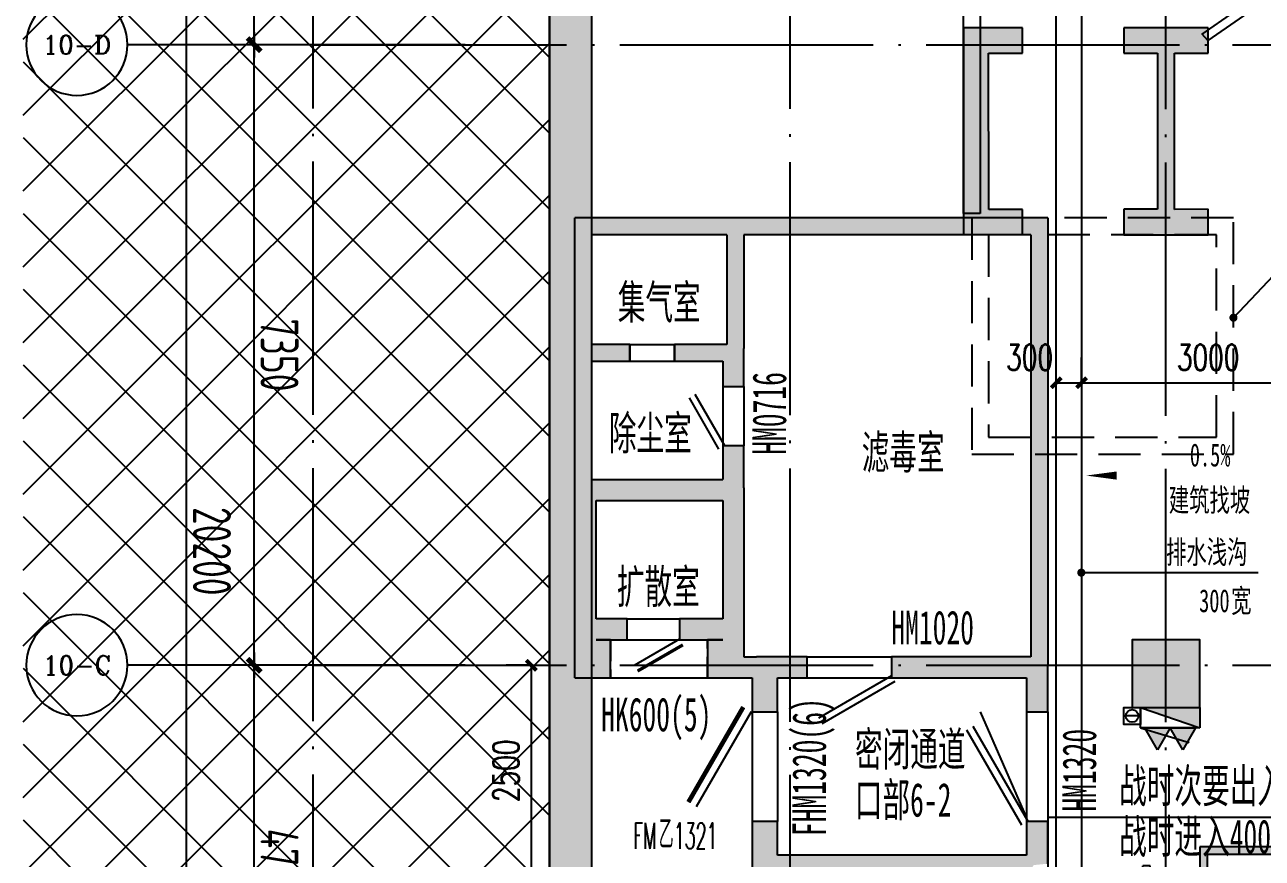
# Model space of a CAD drawing. Header units: millimetres. Extents: x 12325263 to 13848842, y -1463133 to 573208.
# Drawn here: x 12504259 to 12518918, y -1348522 to -1338651 of the extents above; entities that cross this region are included whole.
import ezdxf
from ezdxf.enums import TextEntityAlignment as Align

# ---------------------------------------------------------------- set-up
doc = ezdxf.new("R2010")
doc.units = ezdxf.units.MM
doc.header["$LTSCALE"] = 1000
for name, pattern in [('ACAD_ISO02W100', [15, 12, -3]), ('DASH', [0.35, 0.25, -0.1]), ('DASHED2', [0.375, 0.25, -0.125]), ('DOTE', [2.42, 2, -0.2, 0.02, -0.2]), ('地下室负三层平面图$0$-3F平面$0$$AUDIT_BAD_LTYPE2', [0])]:
    doc.linetypes.add(name, pattern=pattern)
for name, color, linetype in [('#s-灭火器', 20, 'Continuous'), ('A-ANNO-DIMS', 83, 'Continuous'), ('A-WALL', 5, 'Continuous'), ('A-WALL-PATT', 8, 'Continuous'), ('AXIS', 3, 'Continuous'), ('AXIS_TEXT', 7, 'Continuous'), ('DOOR_FIRE_TEXT', 7, 'Continuous'), ('DOTE', 16, 'DOTE'), ('EQUIP_消火栓', 7, 'Continuous'), ('G-合 -3F地下室墙柱$0$COLUMN', 6, 'Continuous'), ('G-合 -3F地下室墙柱$0$PUB_HATCH', 8, 'Continuous'), ('PUB_HATCH', 8, 'Continuous'), ('PUB_TEXT', 7, 'Continuous'), ('VPIPE-消防中', 3, 'Continuous'), ('人防墙', 6, 'Continuous'), ('人防门', 60, 'Continuous'), ('人防门编号', 73, 'Continuous'), ('投影线', 6, 'ACAD_ISO02W100'), ('水条件', 1, 'Continuous'), ('水沟+分水线', 133, 'Continuous'), ('酒店机动车位', 153, 'Continuous')]:
    doc.layers.add(name, color=color, linetype=linetype)
doc.layers.add('人防口部编号', color=2, linetype='Continuous', lineweight=15)
doc.layers.add('人防文字', color=3, linetype='Continuous', lineweight=15)
doc.styles.add('_TCH_AXIS', font='COMPLEX', dxfattribs={"bigfont": 'GBCBIG'})
doc.styles.add('_TCH_DIM_T3', font='SIMPLEX.shx', dxfattribs={"width": 0.705882, "bigfont": 'GBCBIG.shx'})
doc.styles.add('_TCH_WINDOW', font='SIMPLEX', dxfattribs={"width": 0.7, "height": 3.5, "bigfont": 'GBCBIG'})
doc.styles.add('COMPLEX', font='COMPLEX')
doc.styles.add('YQ_DIM', font='SUPEROS.SHX', dxfattribs={"width": 0.8, "bigfont": 'HZDX.SHX'})
doc.styles.add('宋体', font='', dxfattribs={"width": 0.65})
doc.styles.add('标注宋体', font='', dxfattribs={"width": 0.6})
doc.styles.add('黑体', font='simhei.ttf', dxfattribs={"width": 0.7})
doc.styles.get('宋体').set_extended_font_data('SimSun')
doc.styles.get('标注宋体').set_extended_font_data('NSimSun')
doc.dimstyles.new('_TCH_ARCH&&120', dxfattribs={"dimtxt": 306, "dimasz": 120, "dimexe": 300, "dimexo": 360, "dimgap": 147, "dimtad": 1, "dimdec": 0, "dimzin": 0, "dimdsep": 46, "dimtxsty": '_TCH_DIM_T3', "dimblk": 'ARCHTICK', "dimcen": 0.09, "dimclrt": 7, "dimazin": 2, "dimtfac": 1, "dimtdec": 0, "dimtix": 1, "dimtmove": 2, "dimatfit": 3, "dimfxl": 1, "dimfxlon": 1, "dimtolj": 1, "dimtzin": 0, "dimarcsym": 0})
doc.dimstyles.new('yq150', dxfattribs={"dimscale": 150, "dimtxt": 3, "dimasz": 1, "dimexe": 1.5, "dimexo": 2, "dimgap": 0.5, "dimtad": 1, "dimdec": 0, "dimdsep": 46, "dimtxsty": 'YQ_DIM', "dimblk": 'adgshgYQTICK', "dimcen": 0, "dimclrd": 256, "dimclre": 256, "dimclrt": 7, "dimadec": 1, "dimazin": 2, "dimtfac": 1, "dimtdec": 0, "dimtix": 1, "dimtmove": 2, "dimatfit": 2, "dimfxl": 1, "dimtolj": 1, "dimtzin": 0, "dimarcsym": 0})

# ---------------------------------------------------------------- blocks, each defined once
blk = doc.blocks.new('asdgafgfadagagfdhdagdgfasdfagfagasdgagasdgdfgdsfh$DorLib2D$00000192')
at = {"color": 0}
blk.add_line((-0.5, 0.125), (0.366, 0.625), dxfattribs=at)
at = {"color": 0, "const_width": 0.0417}
blk.add_lwpolyline([(-0.542, 0.197), (0.324, 0.697)], dxfattribs=at)
blk = doc.blocks.new('asdgafgfadagagfdhdagdgfasdfagfagasdgagasdgdfgdsfh$DorLib2D$00000190')
at = {"color": 0}
blk.add_line((-0.5, 0.187), (0.366, 0.687), dxfattribs=at)
at = {"color": 0, "const_width": 0.0625}
blk.add_lwpolyline([(-0.562, 0.296), (0.304, 0.796)], dxfattribs=at)
blk = doc.blocks.new('asdgafgfadagagfdhdagdgfasdfagfagasdgagasdgdfgdsfh$DorLib2D$00000180')
at = {"color": 0}
for p, q in [((-0.557, 0.242), (0.309, 0.742)), ((-0.5, 0.143), (0.366, 0.643))]:
    blk.add_line(p, q, dxfattribs=at)
blk = doc.blocks.new('asdgafgfadagagfdhdagdgfasdfagfagasdgagasdgdfgdsfh$DorLib2D$00000179')
at = {"color": 0}
for p, q in [((-0.54, 0.169), (0.326, 0.669)), ((-0.5, 0.1), (0.366, 0.6))]:
    blk.add_line(p, q, dxfattribs=at)
blk = doc.blocks.new('asdgafgfadagagfdhdagdgfasdfagfagasdgagasdgdfgdsfh$DorLib2D$00000181')
at = {"color": 0}
for p, q in [((-0.533, 0.141), (0.333, 0.641)), ((-0.5, 0.083), (0.366, 0.583))]:
    blk.add_line(p, q, dxfattribs=at)
blk = doc.blocks.new('asdgafgf20230228-rf3')
at = {"layer": 'PUB_HATCH'}
for points in [[(-32067, 17817), (-32000, 17900), (-32000, 19200), (-32200, 19400), (-32200, 17850)], [(-30284, 19267), (-30250, 19400), (-32200, 19400), (-32000, 19200), (-30400, 19200)], [(-26800, 19200), (-26600, 19400), (-30250, 19400), (-30284, 19267), (-30200, 19200)], [(-26600, 19400), (-26800, 19200), (-26800, 14200), (-26750, 14084), (-26600, 14100)], [(-30284, 19267), (-30400, 19200), (-30400, 17900), (-30350, 17817), (-30200, 17850), (-30200, 19200)], [(-32000, 17700), (-31550, 17700), (-31550, 17900), (-32000, 17900), (-32067, 17817)], [(-30400, 17900), (-31020, 17900), (-31020, 17700), (-30450, 17700), (-30350, 17817)], [(-32050, 16183), (-32000, 16300), (-32000, 17700), (-32067, 17817), (-32200, 17850), (-32200, 16200)], [(-30450, 17700), (-30450, 17400), (-30200, 17400), (-30200, 17850), (-30350, 17817)], [(-30200, 16200), (-30200, 16700), (-30450, 16700), (-30450, 16300), (-30367, 16184)], [(-32050, 16183), (-31950, 16050), (-30450, 16050), (-30367, 16184), (-30450, 16300), (-32000, 16300)], [(-32034, 14533), (-31950, 14650), (-31950, 16050), (-32050, 16183), (-32200, 16200), (-32200, 14550)], [(-30367, 16184), (-30450, 16050), (-30450, 14650), (-30367, 14534), (-30200, 14550), (-30200, 16200)], [(-32200, 13950), (-31950, 14400), (-32034, 14533), (-32200, 14550)], [(-31950, 14400), (-31580, 14400), (-31580, 14650), (-31950, 14650), (-32034, 14533)], [(-30450, 14650), (-30960, 14650), (-30960, 14400), (-30450, 14400), (-30367, 14534)], [(-30367, 14534), (-30450, 14400), (-30300, 14184), (-30200, 14200), (-30200, 14550)], [(-32200, 13950), (-31780, 13950), (-31780, 14400), (-31950, 14400)], [(-30450, 14400), (-30630, 14400), (-30630, 13950), (-30250, 13950), (-30300, 14184)], [(-30300, 14184), (-30250, 13950), (-30100, 13950), (-29983, 14034), (-30050, 14200), (-30200, 14200)], [(-29800, 13950), (-29450, 13950), (-29450, 14200), (-30050, 14200), (-29983, 14034)], [(-26800, 14200), (-28450, 14200), (-28450, 13950), (-26850, 13950), (-26750, 14084)], [(-26850, 13950), (-26850, 13550), (-26600, 13550), (-26600, 14100), (-26750, 14084)], [(-30100, 13950), (-30100, 13550), (-29800, 13550), (-29800, 13950), (-29983, 14034)], [(-29800, 11850), (-29800, 12250), (-30100, 12250), (-30100, 11600)], [(-26600, 11750), (-26600, 12250), (-26850, 12250), (-26850, 11850), (-26767, 11733)], [(-26767, 11733), (-26850, 11850), (-29800, 11850), (-30100, 11600), (-26850, 11600)]]:
    blk.add_hatch(color=256, dxfattribs=at).paths.add_polyline_path(points)
at = {"layer": '人防墙'}
for p, q in [((-32200, 17850), (-32200, 19400)), ((-30250, 19400), (-32200, 19400)), ((-26600, 19400), (-30250, 19400)), ((-26600, 19400), (-26600, 14100)), ((-32000, 17900), (-32000, 19200)), ((-30400, 19200), (-32000, 19200)), ((-30400, 19200), (-30400, 17900)), ((-30200, 19200), (-30200, 17850)), ((-26800, 19200), (-30200, 19200)), ((-26800, 19200), (-26800, 14200)), ((-31550, 17900), (-32000, 17900)), ((-31550, 17700), (-31550, 17900)), ((-30400, 17900), (-31020, 17900)), ((-31020, 17900), (-31020, 17700)), ((-32200, 16200), (-32200, 17850)), ((-30200, 17400), (-30200, 17850)), ((-32000, 17700), (-31550, 17700)), ((-32000, 16300), (-32000, 17700)), ((-31020, 17700), (-30450, 17700)), ((-30450, 17700), (-30450, 17400)), ((-30450, 17400), (-30200, 17400)), ((-30200, 16700), (-30450, 16700)), ((-30450, 16700), (-30450, 16300)), ((-30200, 16200), (-30200, 16700)), ((-32000, 16300), (-30450, 16300)), ((-32200, 14550), (-32200, 16200)), ((-30200, 16200), (-30200, 14550)), ((-31950, 16050), (-30450, 16050)), ((-31950, 14650), (-31950, 16050)), ((-30450, 16050), (-30450, 14650)), ((-32200, 13950), (-32200, 14550)), ((-31580, 14650), (-31950, 14650)), ((-31580, 14400), (-31580, 14650)), ((-30450, 14650), (-30960, 14650)), ((-30960, 14650), (-30960, 14400)), ((-30200, 14550), (-30200, 14200)), ((-31950, 14400), (-31580, 14400)), ((-31780, 14400), (-31950, 14400)), ((-31950, 14400), (-31950, 14400)), ((-31780, 13950), (-31780, 14400)), ((-30960, 14400), (-30450, 14400)), ((-30450, 14400), (-30630, 14400)), ((-30630, 14400), (-30630, 13950)), ((-30450, 14400), (-30450, 14400)), ((-30200, 14200), (-30050, 14200)), ((-29450, 14200), (-30050, 14200)), ((-29450, 13950), (-29450, 14200)), ((-26800, 14200), (-28450, 14200)), ((-28450, 14200), (-28450, 13950)), ((-26600, 13550), (-26600, 14100)), ((-32200, 13950), (-31780, 13950)), ((-30630, 13950), (-30250, 13950)), ((-30250, 13950), (-30100, 13950)), ((-30100, 13950), (-30100, 13550)), ((-29800, 13550), (-29800, 13950)), ((-29800, 13950), (-29450, 13950)), ((-28450, 13950), (-26850, 13950)), ((-26850, 13950), (-26850, 13550)), ((-30100, 13550), (-29800, 13550)), ((-26850, 13550), (-26600, 13550)), ((-29800, 12250), (-30100, 12250)), ((-30100, 12250), (-30100, 11600)), ((-29800, 11850), (-29800, 12250)), ((-26600, 12250), (-26850, 12250)), ((-26850, 12250), (-26850, 11850)), ((-26600, 11750), (-26600, 12250)), ((-26850, 11850), (-29800, 11850))]:
    blk.add_line(p, q, dxfattribs=at)
at = {"layer": '人防门', "linetype": 'DASH'}
for p, q in [((-31550, 17900), (-31550, 17700)), ((-31020, 17700), (-31020, 17900)), ((-31780, 14400), (-31780, 13950)), ((-30630, 13950), (-30630, 14400))]:
    blk.add_line(p, q, dxfattribs=at)
at = {"layer": '人防门'}
for p, q in [((-31550, 17900, 0), (-31020, 17900, 0)), ((-31550, 17700, 0), (-31020, 17700, 0)), ((-30450, 17400, 0), (-30450, 16700, 0)), ((-30200, 17400, 0), (-30200, 16700, 0)), ((-31580, 14650, 0), (-30960, 14650, 0)), ((-31780, 14400, 31), (-30630, 14400, 31)), ((-31580, 14400, 0), (-30960, 14400, 0)), ((-29450, 14200, 0), (-28450, 14200, 0)), ((-31780, 13950, 31), (-30630, 13950, 31)), ((-29450, 13950, 0), (-28450, 13950, 0)), ((-30100, 13550, 0), (-30100, 12250, 0)), ((-29800, 13550, 0), (-29800, 12250, 0)), ((-26850, 13550, 0), (-26850, 12250, 0)), ((-26600, 13550, 0), (-26600, 12250, 0))]:
    blk.add_line(p, q, dxfattribs=at)
for name, p, xscale, yscale, zscale, rotation in [('asdgafgfadagagfdhdagdgfasdfagfagasdgagasdgdfgdsfh$DorLib2D$00000180', (-30325, 17050), -700, -700, 250, 270.0003790732998), ('asdgafgfadagagfdhdagdgfasdfagfagasdgagasdgdfgdsfh$DorLib2D$00000190', (-31270, 14525), -620, -620, 250, 0.0003898875663056954), ('asdgafgfadagagfdhdagdgfasdfagfagasdgagasdgdfgdsfh$DorLib2D$00000179', (-28950, 14075), -1000, -1000, 250, 7.141452734180852e-05), ('asdgafgfadagagfdhdagdgfasdfagfagasdgagasdgdfgdsfh$DorLib2D$00000192', (-29950, 12900), 1300, -1300, 300, 269.9996591902192), ('asdgafgfadagagfdhdagdgfasdfagfagasdgagasdgdfgdsfh$DorLib2D$00000181', (-26725, 12900), -1300, -1300, 250, 269.9992765184836)]:
    blk.add_blockref(name, p, dxfattribs=dict(at, xscale=xscale, yscale=yscale, zscale=zscale, rotation=rotation))
at = {"layer": '人防口部编号', "style": '标注宋体', "width": 0.6}
blk.add_text('口部6-2', height=400, rotation=359.9999, dxfattribs=at).set_placement((-28885, 12307, 0))
at = {"layer": '人防文字', "style": '标注宋体', "width": 0.6}
for s, rotation, p in [('集气室', 0.0001, (-31693, 18202, 0)), ('除尘室', 0.0001, (-31798, 16652, 0)), ('滤毒室', 0.0001, (-28804, 16425, 0)), ('扩散室', 0.0001, (-31704, 14833, 0)), ('密闭通道', 359.9999, (-28883, 12907, 0)), ('战时次要出入口', 359.9999, (-25754, 12473, 0)), ('战时进入400人', 359.9999, (-25754, 11873, 0))]:
    blk.add_text(s, height=400, rotation=rotation, dxfattribs=at).set_placement(p)
at = {"layer": '人防门编号', "style": '标注宋体', "width": 0.6}
for s, rotation, p in [('HM0716', 90, (-29699, 16593, 0)), ('HM1020', 0, (-28453, 14348, 0)), ('HK600(5)', 360, (-31890, 13318, 0)), ('FHM1320(6)', 90, (-29227, 12077, 0)), ('HM1320', 90, (-26027, 12367, 0))]:
    blk.add_text(s, height=400, rotation=rotation, dxfattribs=at).set_placement(p)
blk = doc.blocks.new('asdfsafd')
at = {"layer": 'PUB_HATCH'}
blk.add_hatch(color=256, dxfattribs=at).paths.add_polyline_path([(-69032, 37303), (-68532, 37803), (-68532, 92192), (-69032, 92034)])
at = {"layer": 'A-WALL'}
for p, q in [((-68532, 37803), (-68532, 92192)), ((-69032, 37303), (-69032, 92034))]:
    blk.add_line(p, q, dxfattribs=at)
blk = doc.blocks.new('asdgg_AXISO')
blk.add_circle((0, 0), 0.5)
at = {"layer": 'AXIS_TEXT', "style": 'COMPLEX'}
blk.add_attdef('A', text='', height=0.56, dxfattribs=at).set_placement((-0.25, -0.28), (0.25, -0.28), align=Align.FIT)
blk = doc.blocks.new('adgshgYQTICK')
blk.add_line((-1, 0), (1, 0))
at = {"const_width": 0.4}
blk.add_lwpolyline([(0.53, 0.53), (-0.53, -0.53)], dxfattribs=at)
blk = doc.blocks.new('*D1279')
at = {"layer": 'AXIS', "lineweight": -2, "transparency": 16777216}
for p, q in [((109229, 91677), (106052, 91120)), ((109741, 71411), (106300, 91011)), ((112722, 71782), (109546, 71224))]:
    blk.add_line(p, q, dxfattribs=at)
at = {"layer": 'Defpoints', "color": 0, "transparency": 16777216}
for p in [(109524, 91729, 0), (106274, 91159), (113018, 71834, 0)]:
    blk.add_point(p, dxfattribs=at)
at = {"layer": 'AXIS', "lineweight": -2, "transparency": 16777216, "xscale": 150, "yscale": 150, "zscale": 150}
for p, rotation in [((106274, 91159), 99.9587507591557), ((109767, 71263), 279.9587507591557)]:
    blk.add_blockref('adgshgYQTICK', p, dxfattribs=dict(at, rotation=rotation))
at = {"layer": 'AXIS', "color": 7, "transparency": 16777216, "insert": (108316, 81263), "char_height": 450, "attachment_point": 5, "rotation": 279.9588, "style": 'YQ_DIM'}
blk.add_mtext('\\A1;20200', dxfattribs=at)
blk = doc.blocks.new('*D1281')
at = {"layer": 'AXIS', "lineweight": -2, "transparency": 16777216}
for p, q in [((111209, 80400), (108820, 79981)), ((109838, 75489), (109068, 79872)), ((112030, 75722), (109642, 75302))]:
    blk.add_line(p, q, dxfattribs=at)
at = {"layer": 'Defpoints', "color": 0, "transparency": 16777216}
for p in [(111504, 80452, 0), (109042, 80019), (112326, 75773, 0)]:
    blk.add_point(p, dxfattribs=at)
at = {"layer": 'AXIS', "lineweight": -2, "transparency": 16777216, "xscale": 150, "yscale": 150, "zscale": 150}
for p, rotation in [((109042, 80019), 99.95875076017163), ((109864, 75341), 279.9587507601717)]:
    blk.add_blockref('adgshgYQTICK', p, dxfattribs=dict(at, rotation=rotation))
at = {"layer": 'AXIS', "color": 7, "transparency": 16777216, "insert": (109748, 77732), "char_height": 450, "attachment_point": 5, "rotation": 279.9588, "style": 'YQ_DIM'}
blk.add_mtext('\\A1;4750', dxfattribs=at)
blk = doc.blocks.new('*D1282')
at = {"layer": 'AXIS', "lineweight": -2, "transparency": 16777216}
for p, q in [((109938, 87639), (107549, 87220)), ((109016, 80167), (107797, 87111)), ((111209, 80400), (108820, 79981))]:
    blk.add_line(p, q, dxfattribs=at)
at = {"layer": 'Defpoints', "color": 0, "transparency": 16777216}
for p in [(110233, 87691, 0), (107771, 87259), (111504, 80452, 0)]:
    blk.add_point(p, dxfattribs=at)
at = {"layer": 'AXIS', "lineweight": -2, "transparency": 16777216, "xscale": 150, "yscale": 150, "zscale": 150}
for p, rotation in [((107771, 87259), 99.95875075981873), ((109042, 80019), 279.9587507598187)]:
    blk.add_blockref('adgshgYQTICK', p, dxfattribs=dict(at, rotation=rotation))
at = {"layer": 'AXIS', "color": 7, "transparency": 16777216, "insert": (108702, 83691), "char_height": 450, "attachment_point": 5, "rotation": 279.9588, "style": 'YQ_DIM'}
blk.add_mtext('\\A1;7350', dxfattribs=at)
blk = doc.blocks.new('*D1283')
at = {"layer": 'AXIS', "lineweight": -2, "transparency": 16777216}
for p, q in [((109229, 91677), (106840, 91258)), ((107745, 87406), (107088, 91149)), ((109938, 87639), (107549, 87220))]:
    blk.add_line(p, q, dxfattribs=at)
at = {"layer": 'Defpoints', "color": 0, "transparency": 16777216}
for p in [(109524, 91729, 0), (107062, 91297), (110233, 87691, 0)]:
    blk.add_point(p, dxfattribs=at)
at = {"layer": 'AXIS', "lineweight": -2, "transparency": 16777216, "xscale": 150, "yscale": 150, "zscale": 150}
for p, rotation in [((107062, 91297), 99.95875075903322), ((107771, 87259), 279.9587507590332)]:
    blk.add_blockref('adgshgYQTICK', p, dxfattribs=dict(at, rotation=rotation))
at = {"layer": 'AXIS', "color": 7, "transparency": 16777216, "insert": (107712, 89330), "char_height": 450, "attachment_point": 5, "rotation": 279.9588, "style": 'YQ_DIM'}
blk.add_mtext('\\A1;4100', dxfattribs=at)
blk = doc.blocks.new('asdfsfsdf')
at = {"color": 253, "linetype": '地下室负三层平面图$0$-3F平面$0$$AUDIT_BAD_LTYPE2', "transparency": 33554559, "extrusion": (0.000447791, 3.52996e-16, 1)}
for p, q in [((-500, -141, 0), (-725, -212, 0)), ((-169, -110, 0), (-500, -141, 0)), ((169, -110, 0), (-169, -110, 0)), ((169, -110, 0), (500, -141, 0)), ((500, -141, 0), (725, -212, 0)), ((-725, -212, 0), (-825, -329, 0)), ((-350, -259, 0), (-575, -1318, 0)), ((350, -259, 0), (575, -1318, 0)), ((725, -212, 0), (825, -329, 0)), ((-825, -329, 0), (-875, -447, 0)), ((825, -329, 0), (875, -447, 0)), ((-675, -1459, 0), (-750, -1553, 0)), ((-575, -1412, 0), (-675, -1459, 0)), ((-275, -1365, 0), (-575, -1412, 0)), ((0, -1341), (-275, -1365, 0)), ((0, -1341), (275, -1365, 0)), ((275, -1365, 0), (575, -1412, 0)), ((575, -1412, 0), (675, -1459, 0)), ((675, -1459, 0), (750, -1553, 0)), ((-750, -1553, 0), (-525, -1953, 0)), ((750, -1553, 0), (525, -1953, 0)), ((-775, -2518, 0), (-775, -1671, 0)), ((-775, -1671, 0), (-575, -2024, 0)), ((775, -1671, 0), (575, -2024, 0)), ((775, -2518, 0), (775, -1671, 0)), ((-425, -1906, 0), (-275, -1882, 0)), ((-275, -1882, 0), (0, -1859)), ((275, -1882, 0), (0, -1859)), ((425, -1906, 0), (275, -1882, 0)), ((-575, -2024, 0), (-575, -2612, 0)), ((-525, -1953, 0), (-425, -1906, 0)), ((525, -1953, 0), (425, -1906, 0)), ((575, -2024, 0), (575, -2612, 0)), ((-575, -2612, 0), (-775, -2518, 0)), ((-775, -2612, 0), (-575, -2682, 0)), ((-750, -3388, 0), (-775, -2612, 0)), ((575, -2612, 0), (775, -2518, 0)), ((775, -2612, 0), (575, -2682, 0)), ((750, -3388, 0), (775, -2612, 0)), ((-575, -2682, 0), (-575, -3129, 0)), ((575, -2682, 0), (575, -3129, 0)), ((-575, -3129, 0), (-600, -3247, 0)), ((575, -3129, 0), (600, -3247, 0)), ((-600, -3247, 0), (-725, -3412, 0)), ((600, -3247, 0), (725, -3412, 0)), ((-725, -3412, 0), (-750, -3388, 0)), ((-625, -3506, 0), (-675, -3600, 0)), ((-600, -3482, 0), (-625, -3506, 0)), ((-575, -3482, 0), (-600, -3482, 0)), ((-550, -3506, 0), (-575, -3482, 0)), ((-500, -3529, 0), (-550, -3506, 0)), ((500, -3529, 0), (550, -3506, 0)), ((550, -3506, 0), (575, -3482, 0)), ((575, -3482, 0), (600, -3482, 0)), ((600, -3482, 0), (625, -3506, 0)), ((625, -3506, 0), (675, -3600, 0)), ((725, -3412, 0), (750, -3388, 0)), ((-675, -3600, 0), (-675, -3741, 0)), ((-275, -3553, 0), (-500, -3529, 0)), ((0, -3553), (-275, -3553, 0)), ((0, -3553), (275, -3553, 0)), ((275, -3553, 0), (500, -3529, 0)), ((675, -3600, 0), (675, -3741, 0)), ((-675, -3741, 0), (-625, -3882, 0)), ((675, -3741, 0), (625, -3882, 0)), ((-625, -3882, 0), (-550, -3953, 0)), ((-550, -3953, 0), (-200, -4024, 0)), ((550, -3953, 0), (200, -4024, 0)), ((625, -3882, 0), (550, -3953, 0)), ((-200, -4024, 0), (0, -4024)), ((200, -4024, 0), (0, -4024)), ((-875, -4353, 0), (-800, -4541, 0)), ((875, -4353, 0), (800, -4541, 0)), ((-800, -4541, 0), (-750, -4612, 0)), ((800, -4541, 0), (750, -4612, 0)), ((-750, -4612, 0), (-641, -4680, 0)), ((641, -4680, 0), (-641, -4680, 0)), ((750, -4612, 0), (641, -4680, 0))]:
    blk.add_line(p, q, dxfattribs=at)
for points in [[(-475, -24), (-150, 0), (150, 0), (475, -24), (725, -94), (800, -141), (875, -259), (900, -824), (900, -4000), (875, -4353), (825, -4635), (750, -4729), (675, -4776), (500, -4800), (-500, -4800), (-675, -4776), (-750, -4729), (-825, -4635), (-875, -4353), (-900, -4000), (-900, -824), (-875, -259), (-800, -141), (-725, -94)], [(-982, -1513), (-1500, -2253), (-1425, -2321), (-900, -1571)]]:
    blk.add_lwpolyline(points, close=True, dxfattribs=at)
at = {"color": 253, "linetype": '地下室负三层平面图$0$-3F平面$0$$AUDIT_BAD_LTYPE2', "transparency": 33554559, "extrusion": (0.000447791, 3.52996e-16, 1), "elevation": 0}
for points in [[(982, -1513), (1500, -2253), (1425, -2321), (900, -1571)], [(-900, -2571), (-982, -2513), (-1500, -3253), (-1425, -3321)], [(982, -2513), (1500, -3253), (1425, -3321), (900, -2571)]]:
    blk.add_lwpolyline(points, close=True, dxfattribs=at)
blk = doc.blocks.new('车位')
h = blk.add_hatch()
h.set_pattern_fill('ANSI31', color=256, scale=1000)
h.set_pattern_definition([(45, (-2400, -5300), (-1122.53, 1122.53), [])])
h.paths.add_polyline_path([(1880, -3855), (1880, -3695), (1720, -3695), (1560, -3695), (1560, -3855, 0.989863)])
for p, q in [((400, -1100), (400, -1100)), ((860, -1060), (440, -1060)), ((860, -1140), (440, -1140)), ((1500, -1100), (1500, -1100)), ((1960, -1060), (1540, -1060)), ((1960, -1140), (1540, -1140)), ((2000, -1100), (2000, -1100)), ((1880, -3695), (1720, -3695)), ((1880, -3855), (1880, -3695))]:
    blk.add_line(p, q)
for points in [[(2400, -5300), (0, -5300), (0, 0), (2400, 0)], [(290, -2469), (2110, -2469), (2110, -4269), (290, -4269)]]:
    blk.add_lwpolyline(points, close=True)
at = {"const_width": 40}
blk.add_lwpolyline([(520, -3813), (520, -3590, -1), (820, -3590), (820, -4011, 1), (1120, -4011), (1120, -3590, -1), (1420, -3590), (1420, -4011, 1), (1720, -4011), (1720, -3963)], format="xyb", dxfattribs=at)
at = {"const_width": 30}
for points in [[(1640, -3695), (1640, -3534)], [(1720, -3695), (1720, -3600)], [(1800, -3695), (1800, -3534)]]:
    blk.add_lwpolyline(points, dxfattribs=at)
blk.add_lwpolyline([(1880, -3851, -1), (1560, -3855), (1560, -3695), (1720, -3695)], format="xyb")
for centre, start, end in [((440, -1100), 90, 180), ((440, -1100), 180, 270), ((860, -1100), 0, 90), ((860, -1100), 270, 0), ((1540, -1100), 90, 180), ((1540, -1100), 180, 270), ((1960, -1100), 0, 90), ((1960, -1100), 0, 90), ((1960, -1100), 270, 0), ((1960, -1100), 270, 0)]:
    blk.add_arc(centre, 40, start, end)
at = {"xscale": -1, "rotation": 180}
blk.add_blockref('asdfsfsdf', (1200, -5050), dxfattribs=at)
at = {"insert": (662, -2615), "char_height": 350, "attachment_point": 1, "rotation": 360, "style": '黑体'}
blk.add_mtext_dynamic_manual_height_columns('充电位', width=1328.11, gutter_width=1750, heights=[0], dxfattribs=at)
blk = doc.blocks.new('管位')
at = {"layer": '水条件'}
blk.add_line((12573126, 675360), (12573126, 675160), dxfattribs=at)
blk.add_lwpolyline([(12573026, 675360), (12573226, 675360), (12573226, 675160), (12573026, 675160)], close=True, dxfattribs=at)
blk = doc.blocks.new('灭火器')
at = {"layer": '#s-灭火器', "ltscale": 1000}
for points in [[(292444, 59707), (292144, 59707), (292294, 59447)], [(292744, 59707), (292444, 59707), (292594, 59447)]]:
    blk.add_hatch(color=256, dxfattribs=at).paths.add_polyline_path(points)
for points in [[(292294, 59447), (292444, 59707), (292144, 59707)], [(292594, 59447), (292744, 59707), (292444, 59707)]]:
    blk.add_lwpolyline(points, close=True, dxfattribs=at)
blk = doc.blocks.new('$TWTSYS$00000508')
for p, q in [((-0.5, 0.5), (0.324, 1.224)), ((-0.5, 0.5), (-0.5, -0.5)), ((-0.5, -0.5), (0.5, 0.5)), ((0.5, 0.5), (-0.5, 0.5)), ((0.5, -0.5), (0.5, 0.5)), ((-0.5, -0.5), (0.5, -0.5))]:
    blk.add_line(p, q)
blk.add_solid([(0.5, -0.5), (0.5, 0.5), (-0.5, -0.5)])
blk = doc.blocks.new('消火栓')
at = {"layer": '#s-灭火器', "rotation": 180.0000000000001}
blk.add_blockref('灭火器', (12864422, 734932), dxfattribs=at)
at = {"layer": 'EQUIP_消火栓', "xscale": 700, "yscale": 240, "zscale": 700}
blk.add_blockref('$TWTSYS$00000508', (12571978, 675105), dxfattribs=at)
blk = doc.blocks.new('asdfsadfasdfsa')
at = {"layer": 'VPIPE-消防中'}
blk.add_circle((-40820, 8600), 75, dxfattribs=at)
at = {"xscale": -1, "rotation": 180}
blk.add_blockref('消火栓', (-12612348, 683685), dxfattribs=at)
at = {"layer": '水条件', "rotation": 270}
blk.add_blockref('管位', (-716080, 12581726), dxfattribs=at)
blk = doc.blocks.new('A$C7FE34CB8')
at = {"extrusion": (-4.72622e-20, 1.23312e-09, 1)}
h = blk.add_hatch(color=256, dxfattribs=at)
h.paths.add_polyline_path([(1550, 3600), (3350, 3600), (3350, 1800), (1550, 1800)])
h.paths.add_polyline_path([(1640, 3510), (1640, 1890), (3260, 1890), (3260, 3510)], flags=16)
edge = h.paths.add_edge_path(flags=0)
edge.add_line((2826, 3302), (2820, 3267))
edge.add_ellipse((2718, 3302), major_axis=(103, 34), ratio=1, start_angle=161.6729, end_angle=322.7725, ccw=False)
edge.add_ellipse((2718, 3302), major_axis=(76.4, 76.4), ratio=1, start_angle=-45, end_angle=135, ccw=False)
edge = h.paths.add_edge_path(flags=0)
edge.add_line((2871, 3037), (2856, 2955))
edge.add_ellipse((2547, 2608), major_axis=(393, 248), ratio=1, start_angle=175.1548, end_angle=375.9813, ccw=False)
edge.add_line((2134, 2394), (2095, 2317))
edge.add_ellipse((2547, 2608), major_axis=(153, 515), ratio=1, start_angle=139.3756, end_angle=339.5037)
h = blk.add_hatch(color=256, dxfattribs=at)
edge = h.paths.add_edge_path()
edge.add_line((2145, 2736), (2660, 2736))
edge.add_line((2660, 2736), (2679, 2844))
edge.add_line((2679, 2844), (2360, 2844))
edge.add_line((2360, 2844), (2360, 2916))
edge.add_line((2360, 2916), (2691, 2916))
edge.add_line((2691, 2916), (2734, 3195))
edge.add_ellipse((2718, 3302), major_axis=(76.4, -76.4), ratio=1, start_angle=323.2865, end_angle=386.0996)
edge.add_line((2820, 3267), (2720, 2664))
edge.add_line((2720, 2664), (2189, 2664))
edge.add_line((2189, 2664), (1944, 2219))
edge.add_line((1944, 2219), (1776, 2304))
edge.add_line((1776, 2304), (1809, 2368))
edge.add_line((1809, 2368), (1912, 2316))
edge.add_line((1912, 2316), (2145, 2736))
for p, q in [((3700, 5400), (0, 5400)), ((0, 5400), (0, 0)), ((111, 5310), (336, 5310)), ((111, 5310), (111, 5028)), ((782, 5310), (111, 4596)), ((336, 5310), (111, 5028)), ((1110, 5287), (111, 4164)), ((782, 5310), (1110, 5310)), ((1110, 5310), (1110, 5287)), ((1200, 5400), (1200, 0)), ((3700, 5400), (3700, 0)), ((1110, 4855), (111, 3731)), ((1110, 4855), (1110, 4423)), ((111, 4596), (111, 4164)), ((1110, 4423), (111, 3299)), ((1775, 4275), (2315, 4275)), ((1775, 4185), (1775, 4275)), ((2315, 4185), (2315, 4275)), ((2585, 4185), (2585, 4275)), ((2585, 4275), (3125, 4275)), ((3125, 4185), (3125, 4275)), ((1775, 4185), (2315, 4185)), ((2585, 4185), (3125, 4185)), ((1110, 3991), (111, 2867)), ((1110, 3991), (1110, 3559)), ((111, 3731), (111, 3299)), ((1110, 3559), (111, 2435)), ((2720, 2664), (2827, 3307)), ((1110, 3126), (111, 2003)), ((1110, 3126), (1110, 2694)), ((2691, 2916), (2734, 3195)), ((2856, 2955), (2871, 3037)), ((111, 2867), (111, 2435)), ((2360, 2916), (2691, 2916)), ((2360, 2916), (2360, 2844)), ((2360, 2844), (2679, 2844)), ((2660, 2736), (2679, 2844)), ((1110, 2694), (111, 1570)), ((2145, 2736), (1912, 2316)), ((2189, 2664), (1944, 2219)), ((2145, 2736), (2660, 2736)), ((2189, 2664), (2720, 2664)), ((1809, 2368), (1776, 2304)), ((1912, 2316), (1809, 2368)), ((2134, 2394), (2095, 2317)), ((1110, 2262), (111, 1138)), ((1110, 2262), (1110, 1830)), ((1944, 2219), (1776, 2304)), ((111, 2003), (111, 1570)), ((1110, 1830), (111, 706)), ((1110, 1398), (111, 274)), ((1110, 1398), (1110, 965)), ((111, 1138), (111, 706)), ((1110, 965), (310, 90)), ((1110, 533), (655, 90)), ((1110, 533), (1110, 90)), ((111, 274), (111, 90)), ((111, 90), (310, 90)), ((655, 90), (1110, 90)), ((1110, 101), (1101, 90)), ((3700, 0), (0, 0))]:
    blk.add_line(p, q)
for points in [[(3350, 3600), (1550, 3600), (1550, 1800), (3350, 1800)], [(3260, 3510), (1640, 3510), (1640, 1890), (3260, 1890)]]:
    blk.add_lwpolyline(points, close=True)
blk.add_circle((2718, 3302), 108)
for radius, start, end in [(537, 212.7786, 52.9067), (465, 207.4279, 48.2544)]:
    blk.add_arc((2547, 2608), radius, start, end)
blk = doc.blocks.new('_FZH')
blk.add_lwpolyline([(-0.5, -0.5), (0.5, -0.5), (0.5, 0.5), (-0.5, 0.5)], close=True)
at = {"layer": 'PUB_HATCH'}
blk.add_solid([(-0.5, -0.5), (0.5, -0.5), (-0.5, 0.5), (0.5, 0.5)], dxfattribs=at)
blk = doc.blocks.new('asdggG-合 -3F地下室墙柱')
at = {"layer": 'G-合 -3F地下室墙柱$0$PUB_HATCH'}
for points in [[(711560915, 2542227774), (711560967, 2542227479), (711561361, 2542227548), (711561681, 2542225726), (711561287, 2542225657), (711561339, 2542225361), (711562324, 2542225534), (711562272, 2542225830), (711561878, 2542225760), (711561558, 2542227583), (711561952, 2542227652), (711561900, 2542227947)], [(711559044, 2542227446), (711559468, 2542225033), (711560157, 2542225154), (711560105, 2542225449), (711559711, 2542225380), (711559391, 2542227202), (711559785, 2542227271), (711559733, 2542227567)]]:
    blk.add_hatch(color=256, dxfattribs=at).paths.add_polyline_path(points)
at = {"layer": 'G-合 -3F地下室墙柱$0$COLUMN', "color": 2}
for p, q in [((711561900, 2542227947), (711560915, 2542227774)), ((711561952, 2542227652), (711561900, 2542227947)), ((711560915, 2542227774), (711560967, 2542227479)), ((711561558, 2542227583), (711561952, 2542227652)), ((711559733, 2542227567), (711559044, 2542227446)), ((711559785, 2542227271), (711559733, 2542227567)), ((711560967, 2542227479), (711561361, 2542227548)), ((711561361, 2542227548), (711561681, 2542225726)), ((711561878, 2542225760), (711561558, 2542227583)), ((711559044, 2542227446), (711559468, 2542225033)), ((711559391, 2542227202), (711559785, 2542227271)), ((711559711, 2542225380), (711559391, 2542227202)), ((711562272, 2542225830), (711561878, 2542225760)), ((711562324, 2542225534), (711562272, 2542225830)), ((711561681, 2542225726), (711561287, 2542225657)), ((711561287, 2542225657), (711561339, 2542225361)), ((711560105, 2542225449), (711559711, 2542225380)), ((711560157, 2542225154), (711560105, 2542225449)), ((711561339, 2542225361), (711562324, 2542225534)), ((711559468, 2542225033), (711560157, 2542225154))]:
    blk.add_line(p, q, dxfattribs=at)
at = {"layer": 'G-合 -3F地下室墙柱$0$COLUMN', "color": 2, "xscale": 799.999999747812, "yscale": 799.9999995891669, "zscale": 799.9999995891669, "rotation": 9.958774290714244}
blk.add_blockref('_FZH', (711562731, 2542220326), dxfattribs=at)
blk = doc.blocks.new('_ArchTick')
at = {"color": 0, "linetype": 'ByBlock', "const_width": 0.4}
blk.add_lwpolyline([(-0.5, -0.5), (0.5, 0.5)], dxfattribs=at)
blk = doc.blocks.new('*D3347')
at = {"layer": 'A-ANNO-DIMS', "color": 0, "lineweight": -2, "transparency": 16777216}
for p, q in [((12516477, -1342891), (12516477, -1342590)), ((12516777, -1342891), (12516777, -1342590)), ((12516477, -1342890), (12516777, -1342890))]:
    blk.add_line(p, q, dxfattribs=at)
at = {"layer": 'Defpoints', "color": 0, "transparency": 16777216}
for p in [(12516777, -1342890), (12516477, -1343537), (12516777, -1343537)]:
    blk.add_point(p, dxfattribs=at)
at = {"layer": 'A-ANNO-DIMS', "color": 0, "lineweight": -2, "transparency": 16777216, "xscale": 120, "yscale": 120, "zscale": 120, "rotation": 180}
blk.add_blockref('_ArchTick', (12516477, -1342890), dxfattribs=at)
at = {"layer": 'A-ANNO-DIMS', "color": 0, "lineweight": -2, "transparency": 16777216, "xscale": 120, "yscale": 120, "zscale": 120}
blk.add_blockref('_ArchTick', (12516777, -1342890), dxfattribs=at)
at = {"layer": 'A-ANNO-DIMS', "color": 7, "transparency": 16777216, "insert": (12516162, -1342590), "char_height": 306, "attachment_point": 5, "style": '_TCH_DIM_T3'}
blk.add_mtext('\\A1;300', dxfattribs=at)
blk = doc.blocks.new('*D3348')
at = {"layer": 'A-ANNO-DIMS', "color": 0, "lineweight": -2, "transparency": 16777216}
for p, q in [((12516777, -1342891), (12516777, -1342590)), ((12519777, -1342891), (12519777, -1342590)), ((12516777, -1342890), (12519777, -1342890))]:
    blk.add_line(p, q, dxfattribs=at)
at = {"layer": 'Defpoints', "color": 0, "transparency": 16777216}
for p in [(12519777, -1342890), (12516777, -1343537), (12519777, -1343537)]:
    blk.add_point(p, dxfattribs=at)
at = {"layer": 'A-ANNO-DIMS', "color": 0, "lineweight": -2, "transparency": 16777216, "xscale": 120, "yscale": 120, "zscale": 120, "rotation": 180}
blk.add_blockref('_ArchTick', (12516777, -1342890), dxfattribs=at)
at = {"layer": 'A-ANNO-DIMS', "color": 0, "lineweight": -2, "transparency": 16777216, "xscale": 120, "yscale": 120, "zscale": 120}
blk.add_blockref('_ArchTick', (12519777, -1342890), dxfattribs=at)
at = {"layer": 'A-ANNO-DIMS', "color": 7, "transparency": 16777216, "insert": (12518277, -1342590), "char_height": 306, "attachment_point": 5, "style": '_TCH_DIM_T3'}
blk.add_mtext('\\A1;3000', dxfattribs=at)
blk = doc.blocks.new('*D3382')
at = {"layer": 'A-ANNO-DIMS', "color": 0, "lineweight": -2, "transparency": 16777216}
for p, q in [((12510261, -1346237), (12509960, -1346237)), ((12510260, -1348737), (12510260, -1346237)), ((12510261, -1348737), (12509960, -1348737))]:
    blk.add_line(p, q, dxfattribs=at)
at = {"layer": 'Defpoints', "color": 0, "transparency": 16777216}
for p in [(12510260, -1346237), (12510977, -1346237), (12510977, -1348737)]:
    blk.add_point(p, dxfattribs=at)
at = {"layer": 'A-ANNO-DIMS', "color": 0, "lineweight": -2, "transparency": 16777216, "xscale": 120, "yscale": 120, "zscale": 120}
for p, rotation in [((12510260, -1346237), 90), ((12510260, -1348737), 270)]:
    blk.add_blockref('_ArchTick', p, dxfattribs=dict(at, rotation=rotation))
at = {"layer": 'A-ANNO-DIMS', "color": 7, "transparency": 16777216, "insert": (12509960, -1347487), "char_height": 306, "attachment_point": 5, "rotation": 90, "style": '_TCH_DIM_T3'}
blk.add_mtext('\\A1;2500', dxfattribs=at)
blk = doc.blocks.new('A$C29311F2C')
at = {"layer": 'AXIS'}
for p, q in [((110233.3, 87691.1), (106293.6, 86999.3, 0)), ((111504.4, 80451.8), (107564.7, 79760.1, 0))]:
    blk.add_line(p, q, dxfattribs=at)
at = {"layer": 'DOTE', "linetype": 'DOTE', "ltscale": 1.5}
for p, q in [((122307.8, 66921.8, 0), (115116.6, 107877.4, 0)), ((117924, 66156.9, 0), (110733.6, 107107.8, 0)), ((112358.1, 65185.6, 0), (105168.8, 106130.7, 0)), ((108461.1, 87379.9, 0), (148055.4, 94332.1)), ((109732.2, 80140.6, 0), (149326.5, 87092.8))]:
    blk.add_line(p, q, dxfattribs=at)
at = {"layer": 'AXIS'}
ref = blk.add_blockref('asdgg_AXISO', (105702.6, 86895.6, 0), dxfattribs=dict(at, xscale=-1200.000000000001, yscale=1200.000000000001, zscale=1200, rotation=9.958750758828014))
ref.add_attrib('A', '10-D', dxfattribs={"layer": 'AXIS_TEXT', "height": 218.38, "rotation": 9.95875, "style": '_TCH_AXIS'}).set_placement((105322.1, 86717.9, 0), (106121, 86858.1, 0), align=Align.FIT)
ref = blk.add_blockref('asdgg_AXISO', (106973.7, 79656.3, 0), dxfattribs=dict(at, xscale=-1200.000000000001, yscale=1200.000000000001, zscale=1200, rotation=9.958750758828014))
ref.add_attrib('A', '10-C', dxfattribs={"layer": 'AXIS_TEXT', "height": 223.72, "rotation": 9.95875, "style": '_TCH_AXIS'}).set_placement((106594.3, 79476.1, 0), (107391.8, 79616.1, 0), align=Align.FIT)
for p1, p2, distance, picture, middle in [((113017.6, 71833.7), (109524.3, 91729.3, 0), 3300, '*D1279', (108316.2, 81262.7, 0)), ((110233.3, 87691.1), (109524.3, 91729.3, 0), 2500, '*D1283', (107711.9, 89329.7, 0)), ((111504.4, 80451.8), (110233.3, 87691.1), 2500, '*D1282', (108702, 83691, 0)), ((112325.9, 75773.4), (111504.4, 80451.8), 2500, '*D1281', (109748.3, 77732.1, 0))]:
    dim = blk.add_aligned_dim(p1=p1, p2=p2, distance=distance, dimstyle='yq150', dxfattribs=at)
    dim.commit()
    dim.dimension.update_dxf_attribs({"geometry": picture, "text_midpoint": middle})

msp = doc.modelspace()

# ---------------------------------------------------------------- hatches: boundary and pattern name
at = {"layer": 'A-WALL-PATT'}
h = msp.add_hatch(dxfattribs=at)
h.set_pattern_fill('ANSI37', color=252, scale=400)
h.set_pattern_definition([(45, (0, 0), (-449.012806, 449.012806), []), (135, (0, 0), (-449.012806, -449.012806), [])])
h.paths.add_polyline_path([(12504241.6, -1283958), (12637591.6, -1283958), (12637591.6, -1405608), (12504241.6, -1405608)])
h.paths.add_polyline_path([(12536667.4, -1284257.5), (12508912.2, -1303721.7), (12510476.6, -1305952.6), (12510476.6, -1360683.5), (12523697, -1360697.5), (12523657.2, -1398386.8), (12613949.5, -1398386.7), (12628138.6, -1317575.9), (12611264, -1314613), (12574996.8, -1314613), (12574997.8, -1307236.8), (12568296.8, -1307236.8), (12568296.8, -1310085.9), (12554779.2, -1310084.1)], flags=16)

# ---------------------------------------------------------------- linework, layer by layer
msp.add_line((12516126.7, -1348036.7, 0), (12515580, -1346790, 0))
at = {"layer": 'A-WALL'}
for p, q in [((12515576.8, -1336086.8), (12515576.8, -1340886.8)), ((12515376.8, -1336286.8), (12515376.8, -1340886.8)), ((12515576.8, -1340886.8), (12515376.8, -1340886.8))]:
    msp.add_line(p, q, dxfattribs=at)
at = {"layer": 'A-WALL-PATT', "color": 252}
msp.add_lwpolyline([(12536667.4, -1284257.5), (12508912.2, -1303721.7), (12510476.6, -1305952.6), (12510476.6, -1360683.5), (12523697, -1360697.5), (12523657.2, -1398386.8), (12613949.5, -1398386.7), (12628138.6, -1317575.9), (12611264, -1314613), (12574996.8, -1314613), (12574997.8, -1307236.8), (12568296.8, -1307236.8), (12568296.8, -1310085.9), (12554779.2, -1310084.1)], close=True, dxfattribs=at)
at = {"layer": 'AXIS'}
msp.add_line((12518576.8, -1342120), (12520667.5, -1339911.9), dxfattribs=at)
at = {"layer": 'AXIS', "const_width": 48}
msp.add_lwpolyline([(12518560.3, -1342137.4, 1), (12518593.3, -1342102.6, 1)], format="xyb", close=True, dxfattribs=at)
at = {"layer": '投影线', "linetype": 'DASHED2', "ltscale": 2}
for points in [[(12518576.8, -1340936.8), (12515476.9, -1340936.8), (12515476.9, -1343736.8), (12518576.8, -1343736.8)], [(12518376.8, -1341136.8), (12515676.9, -1341136.8), (12515676.9, -1343536.8), (12518376.8, -1343536.8)]]:
    msp.add_lwpolyline(points, close=True, dxfattribs=at)
at = {"layer": '水沟+分水线'}
for p, q in [((12516774.7, -1345140), (12517355.2, -1345140)), ((12517355.2, -1345140), (12518867.9, -1345140))]:
    msp.add_line(p, q, dxfattribs=at)
for points in [[(12514046.8, -1335686.8), (12516776.6, -1335686.8), (12516776.6, -1353936.8), (12516776.6, -1354236.8), (12515276.6, -1354236.8)], [(12515276.6, -1353936.8), (12516476.6, -1353936.8), (12516476.6, -1335986.8), (12514046.8, -1335986.8)]]:
    msp.add_lwpolyline(points, dxfattribs=at)
msp.add_lwpolyline([(12519776.6, -1343990, 0, 0, 0), (12516832.1, -1343990, 0, 96, 0), (12517192.1, -1343990, 0, 0, 0)], format="xyseb", dxfattribs=at)
at = {"layer": '水沟+分水线', "const_width": 48}
msp.add_lwpolyline([(12516750.7, -1345140, 1), (12516798.7, -1345140, 1)], format="xyb", close=True, dxfattribs=at)

# ---------------------------------------------------------------- block references
for name, p, rotation in [('asdggG-合 -3F地下室墙柱', (-1127969968.4, -2382206141), 350.0413192028868), ('A$C29311F2C', (12385739.2, -1406192.9), 350.0412492537989)]:
    msp.add_blockref(name, p, dxfattribs=dict(rotation=rotation))
for name, p in [('asdfsafd', (12579508.3, -1397986.7)), ('asdfsadfasdfsa', (12558196.8, -1355436.8))]:
    msp.add_blockref(name, p)
at = {"layer": '人防墙'}
msp.add_blockref('asdgafgf20230228-rf3', (12542976.8, -1360336.8), dxfattribs=at)
at = {"layer": '酒店机动车位'}
for name, p, rotation in [('车位', (12516476.8, -1338536.8), 90), ('A$C7FE34CB8', (12521776.8, -1351736.8), 89.99999857700963)]:
    msp.add_blockref(name, p, dxfattribs=dict(at, rotation=rotation))

# ---------------------------------------------------------------- texts
at = {"layer": 'DOOR_FIRE_TEXT', "style": '_TCH_WINDOW'}
for s, height, width, p in [('FM', 306, 0.494118, (12511467.4, -1348410.8)), ('乙', 347.2, 0.7, (12511769.8, -1348410.8)), ('1321', 306, 0.494118, (12511946.8, -1348410.8))]:
    msp.add_text(s, height=height, rotation=0.00005, dxfattribs=dict(at, width=width)).set_placement(p)
at = {"layer": 'PUB_TEXT', "style": '宋体', "width": 0.65}
for s, p in [('0.5%', (12518060.5, -1343882)), ('建筑找坡', (12517811.2, -1344415.5))]:
    msp.add_text(s, height=271.9, rotation=360, dxfattribs=at).set_placement(p)
for s, p in [('排水浅沟', (12517778.5, -1345032)), ('300', (12518170.5, -1345608)), ('宽', (12518549.6, -1345608))]:
    msp.add_text(s, height=271.9, dxfattribs=at).set_placement(p)

# ---------------------------------------------------------------- dimensions: what is measured, and where the dimension line sits
at = {"layer": 'A-ANNO-DIMS'}
dim = msp.add_linear_dim(base=(12516776.6, -1342890), p1=(12516476.8, -1343536.8), p2=(12516776.6, -1343536.8), angle=360, dimstyle='_TCH_ARCH&&120', dxfattribs=at)
dim.commit()
dim.dimension.update_dxf_attribs({"geometry": '*D3347', "text_midpoint": (12516162.4, -1342590), "dimtype": 129})
for p1, p2, distance, picture, middle in [((12516776.6, -1343536.8), (12519776.6, -1343536.8), 646.8, '*D3348', (12518276.6, -1342590)), ((12510977.2, -1348736.6), (12510977.2, -1346236.8), 717.2, '*D3382', (12509960, -1347486.7))]:
    dim = msp.add_aligned_dim(p1=p1, p2=p2, distance=distance, dimstyle='_TCH_ARCH&&120', dxfattribs=at)
    dim.commit()
    dim.dimension.update_dxf_attribs({"geometry": picture, "text_midpoint": middle})

doc.saveas('drawing.dxf')
